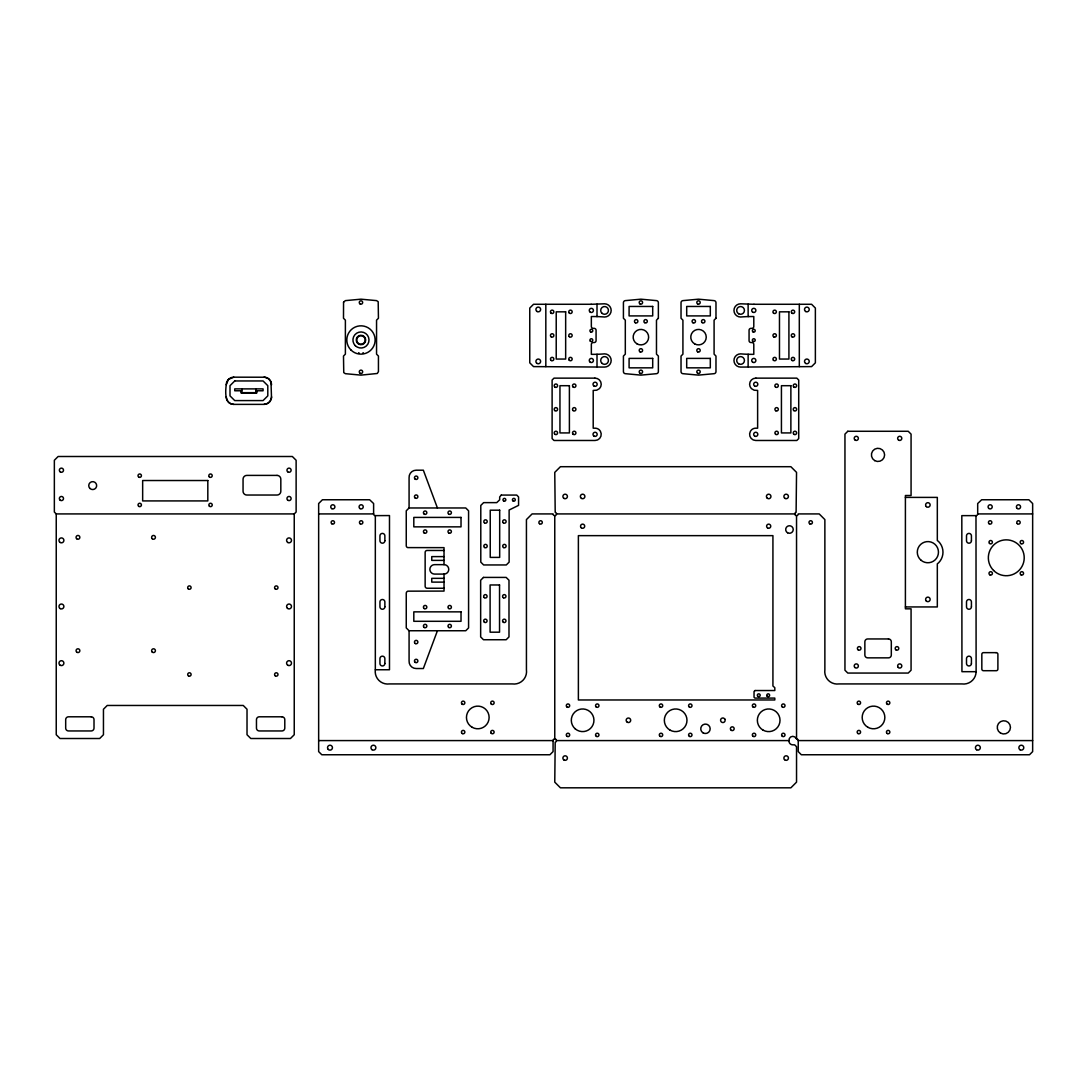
<?xml version="1.0" encoding="UTF-8"?>
<svg xmlns="http://www.w3.org/2000/svg" width="1087" height="1087" viewBox="0 0 1087 1087"><rect width="100%" height="100%" fill="white"/><g stroke="black" fill="none" stroke-linecap="round" stroke-linejoin="round"><path stroke-width="1.5" d="M748.128 366.699L748.128 354.28A131.921 131.921 0 0 1 740.573 353.859A6.617 6.617 0 0 0 733.956 360.463A6.617 6.617 0 0 0 740.573 367.08L811.595 366.604L815.372 362.827L815.372 308.056L811.595 304.278L753.984 304.278M753.984 304.292L740.573 303.803A6.617 6.617 0 0 0 733.956 310.406A6.617 6.617 0 0 0 740.573 317.024A131.935 131.935 0 0 1 748.128 316.589L748.128 304.183M226.232 384.73L228.447 379.39L233.787 377.175L264.997 377.23L268.611 378.738L270.989 381.836L271.505 397.801L270.011 401.416L267.796 403.359L264.019 404.378L233.787 404.378C224.112 404.133 225.525 390.899 226.232 384.73A7.555 7.555 0 0 1 233.787 377.175M318.654 513.92L373.615 513.92A1.698 1.698 0 0 0 375.328 515.632L375.328 669.755A12.528 12.528 0 0 0 389.486 683.927L512.262 683.927A12.528 12.528 0 0 0 526.434 669.755L526.434 519.586L532.1 513.92L553.066 513.92A1.698 1.698 0 0 0 554.615 515.618A1.698 1.698 0 0 0 556.435 514.219A1.698 1.698 0 0 0 555.199 512.29L554.764 472.369L560.43 466.703L790.874 466.703L796.54 472.369L796.105 512.29A1.698 1.698 0 0 0 794.869 514.219A1.698 1.698 0 0 0 796.689 515.618A1.698 1.698 0 0 0 798.238 513.92L819.204 513.92L824.87 519.586L824.87 669.755A12.528 12.528 0 0 0 839.042 683.927L961.818 683.927A12.528 12.528 0 0 0 976.112 671.684L975.99 515.632A1.698 1.698 0 0 0 977.689 513.92L977.689 503.539L981.656 499.762L1028.873 499.762L1032.65 503.539L1032.65 751.606L1029.498 754.758L801.336 754.758L798.225 751.606L798.238 740.492A1.698 1.698 0 0 0 796.88 738.929L796.2 738.508A3.804 3.804 0 0 0 788.985 740.587L556.462 740.587M437.422 630.745L423.346 668.532L416.172 668.532A7.093 7.093 0 0 1 409.079 660.964L409.079 630.745L406.253 627.919L406.253 593.325A2.242 2.242 0 0 1 407.91 591.165L444.026 591.083L444.026 574.085A4.728 4.728 0 0 0 448.754 569.357A4.728 4.728 0 0 0 444.026 564.642L444.026 547.644L407.774 547.603A1.943 1.943 0 0 1 406.253 545.701L406.253 510.808L409.079 507.969L465.752 507.969L468.579 510.808L468.579 627.919L465.752 630.745L409.079 630.745M294.237 513.92L296.126 512.031L296.126 460.277L292.349 456.499L58.127 456.499L54.35 460.277L54.35 512.045L56.239 513.92L294.237 513.92L294.237 734.73L290.46 738.508L250.798 738.508L247.021 734.73L247.021 709.24L243.243 705.463L107.233 705.463L103.455 709.24L103.455 734.73L99.678 738.508L60.016 738.508L56.239 734.73L56.239 513.92M591.151 304.292L604.576 303.803A6.617 6.617 0 0 1 611.179 310.406A6.617 6.617 0 0 1 604.576 317.024A131.935 131.935 0 0 0 597.008 316.589L596.858 316.589A133.47 133.47 0 0 0 591.342 316.548L591.342 326.467A1.889 1.889 0 0 0 593.23 328.356L594.181 328.356A1.889 1.889 0 0 1 596.07 330.244L596.07 340.639A1.889 1.889 0 0 1 594.181 342.527L593.23 342.527A1.889 1.889 0 0 0 591.342 344.416L591.342 354.335A133.456 133.456 0 0 0 596.858 354.294L597.008 354.28A131.921 131.921 0 0 0 604.576 353.859A6.617 6.617 0 0 1 611.179 360.463A6.617 6.617 0 0 1 604.576 367.08L533.54 366.604L529.763 362.827L529.763 308.056L533.54 304.278L591.151 304.278M594.902 378.167L595.092 378.14A6.142 6.142 0 0 1 599.44 388.616L596.681 390.206L593.203 390.423L593.203 428.196L595.092 428.196A6.142 6.142 0 0 1 599.44 429.99L600.404 431.267A6.142 6.142 0 0 1 595.092 440.48L554.003 440.48L552.114 438.591L552.114 380.029L554.003 378.14L594.902 378.14M375.328 515.632L389.486 515.564L389.486 669.755L375.328 669.755M748.128 316.589L748.277 316.589A133.47 133.47 0 0 1 753.794 316.548L753.794 326.467A1.889 1.889 0 0 1 751.905 328.356L750.954 328.356A1.889 1.889 0 0 0 749.065 330.244L749.065 340.639A1.889 1.889 0 0 0 750.954 342.527L751.905 342.527A1.889 1.889 0 0 1 753.794 344.416L753.794 354.335A133.456 133.456 0 0 1 748.277 354.294L748.128 354.28M755.927 378.14L796.825 378.14L798.714 380.029L798.714 438.591L796.825 440.48L755.737 440.48A6.142 6.142 0 0 1 750.424 431.267L751.402 429.99A6.142 6.142 0 0 1 755.737 428.196L757.625 428.196L757.625 390.423L754.147 390.206L751.402 388.616A6.142 6.142 0 0 1 755.737 378.14L755.927 378.167M241.817 390.776L234.738 390.776L234.738 388.888L263.068 388.888L263.068 390.776L255.988 390.776M241.817 392.665L255.988 392.665M905.403 497.398L937.32 497.398L937.32 540.538L938.557 541.489A15.109 15.109 0 0 1 938.557 562.849L937.32 563.8L937.32 606.94L905.403 606.94M556.462 513.92L794.842 513.92M977.689 513.92L1032.65 513.92M975.99 515.632L961.818 515.632L961.941 671.684L976.112 671.684M444.026 550.47L427.069 550.47A1.929 1.929 0 0 0 425.139 552.509L425.139 586.233A2.025 2.025 0 0 0 427.164 588.244L444.026 588.244M444.026 556.612L431.756 556.612L431.756 560.389L444.026 560.389M444.026 564.642L434.583 564.642A4.728 4.728 0 0 0 429.868 569.357A4.728 4.728 0 0 0 434.583 574.085L444.026 574.085M444.026 578.338L431.756 578.338L431.756 582.116L444.026 582.116M318.654 740.587L553.066 740.587A1.698 1.698 0 0 1 554.615 738.902A1.698 1.698 0 0 1 556.435 740.301A1.698 1.698 0 0 1 555.199 742.231L554.764 782.151L560.43 787.817L790.874 787.817L796.54 782.151L796.54 746.728L794.651 744.84L792.763 744.84A3.804 3.804 0 0 1 788.985 740.587M798.225 740.587L1032.65 740.587M437.422 507.969L423.346 470.195L416.172 470.195A7.093 7.093 0 0 0 409.079 477.75L409.079 507.969M799.312 304.278L799.312 366.604M796.54 515.632L796.54 738.902M597.008 304.183L597.008 316.589M597.008 354.28L597.008 366.699M554.764 515.632L554.764 738.888M553.066 740.587L553.066 751.606L549.913 754.758L321.806 754.758L318.654 751.606L318.654 503.539L322.431 499.762L369.648 499.762L373.615 503.539L373.615 513.92M545.823 304.278L545.823 366.604M256.926 390.776L256.926 392.855L240.879 392.855L240.879 390.776M255.988 388.888L255.988 392.855M241.817 388.888L241.817 392.855M264.019 377.175A7.555 7.555 0 0 1 271.573 384.73M233.787 404.378A7.555 7.555 0 0 1 226.232 396.809M271.573 396.809A7.555 7.555 0 0 1 264.019 404.378M363.303 352.718A3.302 3.302 0 0 1 362.623 353.234M359.308 353.234A3.302 3.302 0 0 1 358.628 352.718M343.56 302.172L343.492 318.26L345.381 320.149L345.381 354.158L343.492 356.047L343.75 372.61L345.381 373.683L360.966 375.124L377.284 373.48L378.439 371.632L378.439 356.047L376.55 354.158L376.55 320.149L378.439 318.26L378.194 301.697L376.55 300.623L360.966 299.183L345.381 300.623L343.56 302.172M501.27 495.074L499.68 496.963L499.68 499.789L496.759 502.629L483.633 502.629L480.794 505.455L480.794 562.128L483.633 564.955L506.297 564.955L509.124 562.128L509.124 510.02L518.567 505.36L518.567 496.963L516.76 495.074L501.27 495.074M234.738 380.953L230.009 385.668L230.009 395.872L234.738 400.587L263.068 400.587L267.796 395.872L267.796 385.668L263.068 380.953L234.738 380.953M658.369 318.26L656.48 320.149L656.48 354.158L658.369 356.047L658.369 371.632A2.079 2.079 0 0 1 656.48 373.683L640.895 375.124L625.31 373.683A2.079 2.079 0 0 1 623.422 371.632L623.422 356.047L625.31 354.158L625.31 320.149L623.422 318.26L623.422 302.675A2.079 2.079 0 0 1 625.31 300.623L640.895 299.183L656.48 300.623A2.079 2.079 0 0 1 658.369 302.675L658.369 318.26M715.98 318.26L714.091 320.149L714.091 354.158L715.98 356.047L715.98 371.632A2.079 2.079 0 0 1 714.091 373.683L698.506 375.124L682.921 373.683A2.079 2.079 0 0 1 681.033 371.632L681.033 356.047L682.921 354.158L682.921 320.149L681.033 318.26L681.033 302.675A2.079 2.079 0 0 1 682.921 300.623L698.506 299.183L714.091 300.623A2.079 2.079 0 0 1 715.98 302.675L715.98 318.26M483.484 577.414L480.658 580.241L480.658 636.914L483.484 639.74L506.162 639.74L508.988 636.914L508.988 580.241L506.162 577.414L483.484 577.414M847.792 431.281L844.952 434.121L844.952 670.231L847.792 673.057L908.229 673.057L911.069 670.231L911.069 608.829L905.403 608.829L905.403 495.509L911.069 495.509L911.069 434.121L908.229 431.281L847.792 431.281M755.017 690.53L754.038 691.509L754.038 697.243L754.894 698.085L774.814 698.085L774.814 699.974L578.379 699.974L578.379 535.646L772.925 535.646L772.925 685.992L774.814 687.704L774.814 690.53L755.017 690.53M652.703 306.452L629.088 306.452L629.088 315.909L652.703 315.909L652.703 306.452M710.314 306.452L686.699 306.452L686.699 315.909L710.314 315.909L710.314 306.452M565.661 311.833L556.218 311.833L556.218 359.05L565.661 359.05L565.661 311.833M788.917 311.833L779.474 311.833L779.474 359.05L788.917 359.05L788.917 311.833M652.703 358.397L629.088 358.397L629.088 367.841L652.703 367.841L652.703 358.397M710.314 358.397L686.699 358.397L686.699 367.841L710.314 367.841L710.314 358.397M569.398 385.695L559.954 385.695L559.954 432.925L569.398 432.925L569.398 385.695M790.874 385.695L781.431 385.695L781.431 432.925L790.874 432.925L790.874 385.695M277.049 475.399L246.831 475.399A3.777 3.777 0 0 0 243.053 479.177L243.053 491.256A3.777 3.777 0 0 0 246.831 495.033L277.049 495.033A3.777 3.777 0 0 0 280.826 491.256L280.826 479.177A3.777 3.777 0 0 0 277.049 475.399M207.821 480.522L142.655 480.522L142.655 500.917L207.821 500.917L207.821 480.522M499.68 510.183L490.237 510.183L490.237 557.4L499.68 557.4L499.68 510.183M461.024 517.412L413.807 517.412L413.807 526.855L461.024 526.855L461.024 517.412M499.544 584.969L490.101 584.969L490.101 632.186L499.544 632.186L499.544 584.969M461.024 611.859L413.807 611.859L413.807 621.302L461.024 621.302L461.024 611.859M888.473 638.952L867.698 638.952A2.84 2.84 0 0 0 864.858 641.792L864.858 655.013A2.84 2.84 0 0 0 867.698 657.852L888.473 657.852A2.84 2.84 0 0 0 891.313 655.013L891.313 641.792A2.84 2.84 0 0 0 888.473 638.952M996.005 652.648L983.721 652.648A1.671 1.671 0 0 0 981.833 654.537L981.833 668.818A1.671 1.671 0 0 0 983.721 670.706L996.005 670.706A1.671 1.671 0 0 0 997.893 668.818L997.893 654.537A1.671 1.671 0 0 0 996.005 652.648M91.186 716.795L68.522 716.795A2.84 2.84 0 0 0 65.682 719.621L65.682 728.127A2.84 2.84 0 0 0 68.522 730.953L91.186 730.953A2.84 2.84 0 0 0 94.012 728.127L94.012 719.621A2.84 2.84 0 0 0 91.186 716.795M281.954 716.795L259.29 716.795A2.84 2.84 0 0 0 256.464 719.621L256.464 728.127A2.84 2.84 0 0 0 259.29 730.953L281.954 730.953A2.84 2.84 0 0 0 284.794 728.127L284.794 719.621A2.84 2.84 0 0 0 281.954 716.795M724.798 719.091L724.431 718.616A2.269 2.269 0 0 0 720.64 720.803L721.265 721.89A2.269 2.269 0 0 0 725.07 719.703L724.798 719.091M971.425 540.728L971.425 535.864A2.459 2.459 0 0 0 968.965 533.404A2.459 2.459 0 0 0 966.506 535.864L966.506 540.728A2.459 2.459 0 0 0 968.965 543.187A2.459 2.459 0 0 0 971.425 540.728M971.425 606.791L971.425 601.953A2.459 2.459 0 0 0 968.965 599.494A2.459 2.459 0 0 0 966.506 601.953L966.506 606.791A2.459 2.459 0 0 0 968.965 609.25A2.459 2.459 0 0 0 971.425 606.791M971.425 663.491L971.425 658.627A2.459 2.459 0 0 0 968.965 656.168A2.459 2.459 0 0 0 966.506 658.627L966.506 663.491A2.459 2.459 0 0 0 968.965 665.951A2.459 2.459 0 0 0 971.425 663.491M384.866 540.728L384.866 535.864A2.459 2.459 0 0 0 382.407 533.404A2.459 2.459 0 0 0 379.947 535.864L379.947 540.728A2.459 2.459 0 0 0 382.407 543.187A2.459 2.459 0 0 0 384.866 540.728M384.866 606.791L384.866 601.953A2.459 2.459 0 0 0 382.407 599.494A2.459 2.459 0 0 0 379.947 601.953L379.947 606.791A2.459 2.459 0 0 0 382.407 609.25A2.459 2.459 0 0 0 384.866 606.791M384.866 663.491L384.866 658.627A2.459 2.459 0 0 0 382.407 656.168A2.459 2.459 0 0 0 379.947 658.627L379.947 663.491A2.459 2.459 0 0 0 382.407 665.951A2.459 2.459 0 0 0 384.866 663.491M867.847 727.271A11.332 11.332 0 0 0 884.845 717.447A11.332 11.332 0 0 0 867.847 707.637A11.332 11.332 0 0 0 867.847 727.271M858.023 704.281A1.698 1.698 0 0 0 860.578 702.813A1.698 1.698 0 0 0 858.023 701.346A1.698 1.698 0 0 0 858.023 704.281M887.305 704.281A1.698 1.698 0 0 0 889.845 702.813A1.698 1.698 0 0 0 887.305 701.346A1.698 1.698 0 0 0 887.305 704.281M887.305 733.562A1.698 1.698 0 0 0 889.845 732.094A1.698 1.698 0 0 0 887.305 730.613A1.698 1.698 0 0 0 887.305 733.562M858.023 733.562A1.698 1.698 0 0 0 860.578 732.094A1.698 1.698 0 0 0 858.023 730.613A1.698 1.698 0 0 0 858.023 733.562M988.98 523.662A1.698 1.698 0 0 0 991.806 522.82A1.698 1.698 0 0 0 989.659 520.795A1.698 1.698 0 0 0 988.98 523.662M1017.296 523.649A1.698 1.698 0 0 0 1020.136 522.847A1.698 1.698 0 0 0 1018.03 520.795A1.698 1.698 0 0 0 1017.296 523.649M809.693 523.798A1.698 1.698 0 0 0 812.397 522.616A1.698 1.698 0 0 0 810.032 520.863A1.698 1.698 0 0 0 809.693 523.798M1000.543 733.1A6.617 6.617 0 0 0 1010.462 727.366A6.617 6.617 0 0 0 1000.543 721.646A6.617 6.617 0 0 0 1000.543 733.1M993.586 570.471A17.949 17.949 0 0 0 1023.614 562.427A17.949 17.949 0 0 0 1001.63 540.456A17.949 17.949 0 0 0 993.586 570.471M1020.992 543.663A1.698 1.698 0 0 0 1023.56 542.236A1.698 1.698 0 0 0 1021.033 540.715A1.698 1.698 0 0 0 1020.992 543.663M1021.019 574.846A1.698 1.698 0 0 0 1023.56 573.365A1.698 1.698 0 0 0 1021.019 571.898A1.698 1.698 0 0 0 1021.019 574.846M989.51 543.418A1.698 1.698 0 0 0 992.336 542.63A1.698 1.698 0 0 0 990.243 540.565A1.698 1.698 0 0 0 989.51 543.418M989.849 574.846A1.698 1.698 0 0 0 992.404 573.365A1.698 1.698 0 0 0 989.849 571.898A1.698 1.698 0 0 0 989.849 574.846M784.542 759.664A2.269 2.269 0 0 0 788.347 758.644A2.269 2.269 0 0 0 785.561 755.873A2.269 2.269 0 0 0 784.542 759.664M564.017 760.03A2.269 2.269 0 0 0 567.414 758.06A2.269 2.269 0 0 0 564.017 756.104A2.269 2.269 0 0 0 564.017 760.03M360.055 508.607A2.079 2.079 0 0 0 363.235 506.922A2.079 2.079 0 0 0 360.177 505.007A2.079 2.079 0 0 0 360.055 508.607M331.78 508.648A2.079 2.079 0 0 0 334.905 506.841A2.079 2.079 0 0 0 331.78 505.047A2.079 2.079 0 0 0 331.78 508.648M988.776 508.403A2.079 2.079 0 0 0 992.186 507.262A2.079 2.079 0 0 0 989.496 504.871A2.079 2.079 0 0 0 988.776 508.403M1017.106 508.403A2.079 2.079 0 0 0 1020.516 507.262A2.079 2.079 0 0 0 1017.826 504.871A2.079 2.079 0 0 0 1017.106 508.403M371.999 749.677A2.459 2.459 0 0 0 375.871 747.91A2.459 2.459 0 0 0 372.42 745.437A2.459 2.459 0 0 0 371.999 749.677M328.247 749.405A2.459 2.459 0 0 0 332.364 748.304A2.459 2.459 0 0 0 329.347 745.302A2.459 2.459 0 0 0 328.247 749.405M331.698 523.703A1.698 1.698 0 0 0 334.483 522.752A1.698 1.698 0 0 0 332.269 520.822A1.698 1.698 0 0 0 331.698 523.703M360.069 523.73A1.698 1.698 0 0 0 362.827 522.711A1.698 1.698 0 0 0 360.558 520.836A1.698 1.698 0 0 0 360.069 523.73M462.301 733.562A1.698 1.698 0 0 0 464.856 732.094A1.698 1.698 0 0 0 462.301 730.613A1.698 1.698 0 0 0 462.301 733.562M491.229 733.29A1.698 1.698 0 0 0 494.069 732.529A1.698 1.698 0 0 0 491.99 730.45A1.698 1.698 0 0 0 491.229 733.29M461.989 704.05A1.698 1.698 0 0 0 464.801 703.207A1.698 1.698 0 0 0 462.668 701.183A1.698 1.698 0 0 0 461.989 704.05M491.338 704.118A1.698 1.698 0 0 0 494.109 703.112A1.698 1.698 0 0 0 491.854 701.21A1.698 1.698 0 0 0 491.338 704.118M472.125 727.271A11.332 11.332 0 0 0 489.123 717.447A11.332 11.332 0 0 0 472.125 707.637A11.332 11.332 0 0 0 472.125 727.271M539.465 523.689A1.698 1.698 0 0 0 542.264 522.779A1.698 1.698 0 0 0 540.062 520.809A1.698 1.698 0 0 0 539.465 523.689M60.396 472.003A2.079 2.079 0 0 0 63.508 470.195A2.079 2.079 0 0 0 60.396 468.402A2.079 2.079 0 0 0 60.396 472.003M60.07 500.102A2.079 2.079 0 0 0 63.467 498.933A2.079 2.079 0 0 0 60.763 496.569A2.079 2.079 0 0 0 60.07 500.102M287.634 471.731A2.079 2.079 0 0 0 291.071 470.657A2.079 2.079 0 0 0 288.422 468.212A2.079 2.079 0 0 0 287.634 471.731M287.579 500.006A2.079 2.079 0 0 0 291.044 499.069A2.079 2.079 0 0 0 288.503 496.528A2.079 2.079 0 0 0 287.579 500.006M89.895 488.403A3.968 3.968 0 0 0 96.526 486.623A3.968 3.968 0 0 0 91.675 481.772A3.968 3.968 0 0 0 89.895 488.403M138.878 506.42A1.698 1.698 0 0 0 141.419 504.952A1.698 1.698 0 0 0 138.878 503.471A1.698 1.698 0 0 0 138.878 506.42M209.315 476.88A1.698 1.698 0 0 0 212.155 476.12A1.698 1.698 0 0 0 210.076 474.041A1.698 1.698 0 0 0 209.315 476.88M209.424 506.229A1.698 1.698 0 0 0 212.21 505.292A1.698 1.698 0 0 0 209.995 503.349A1.698 1.698 0 0 0 209.424 506.229M138.864 477.152A1.698 1.698 0 0 0 141.419 475.685A1.698 1.698 0 0 0 138.864 474.204A1.698 1.698 0 0 0 138.864 477.152M926.273 600.989A2.269 2.269 0 0 0 930.064 599.983A2.269 2.269 0 0 0 927.293 597.198A2.269 2.269 0 0 0 926.273 600.989M926.314 506.596A2.269 2.269 0 0 0 930.078 505.469A2.269 2.269 0 0 0 927.225 502.778A2.269 2.269 0 0 0 926.314 506.596M920.906 560.131A10.571 10.571 0 0 0 938.258 554.221A10.571 10.571 0 0 0 924.466 542.155A10.571 10.571 0 0 0 920.906 560.131M898.623 440.126A2.079 2.079 0 0 0 901.802 438.441A2.079 2.079 0 0 0 898.759 436.526A2.079 2.079 0 0 0 898.623 440.126M855.252 440.167A2.079 2.079 0 0 0 858.363 438.36A2.079 2.079 0 0 0 855.252 436.566A2.079 2.079 0 0 0 855.252 440.167M854.817 667.445A2.079 2.079 0 0 0 858.295 666.508A2.079 2.079 0 0 0 855.754 663.967A2.079 2.079 0 0 0 854.817 667.445M898.256 667.445A2.079 2.079 0 0 0 901.734 666.508A2.079 2.079 0 0 0 899.194 663.967A2.079 2.079 0 0 0 898.256 667.445M874.709 460.616A6.617 6.617 0 0 0 884.614 454.896A6.617 6.617 0 0 0 874.709 449.162A6.617 6.617 0 0 0 874.709 460.616M858.295 649.958A1.794 1.794 0 0 0 860.986 648.409A1.794 1.794 0 0 0 858.295 646.847A1.794 1.794 0 0 0 858.295 649.958M896.082 649.958A1.794 1.794 0 0 0 898.772 648.409A1.794 1.794 0 0 0 896.082 646.847A1.794 1.794 0 0 0 896.082 649.958M424.283 627.498A1.698 1.698 0 0 0 426.838 626.03A1.698 1.698 0 0 0 424.283 624.549A1.698 1.698 0 0 0 424.283 627.498M448.849 627.498A1.698 1.698 0 0 0 451.39 626.03A1.698 1.698 0 0 0 448.849 624.549A1.698 1.698 0 0 0 448.849 627.498M448.605 608.448A1.698 1.698 0 0 0 451.377 607.429A1.698 1.698 0 0 0 449.108 605.541A1.698 1.698 0 0 0 448.605 608.448M424.229 608.571A1.698 1.698 0 0 0 426.838 607.212A1.698 1.698 0 0 0 424.351 605.622A1.698 1.698 0 0 0 424.229 608.571M423.944 532.779A1.698 1.698 0 0 0 426.783 532.019A1.698 1.698 0 0 0 424.704 529.94A1.698 1.698 0 0 0 423.944 532.779M448.849 533.051A1.698 1.698 0 0 0 451.39 531.584A1.698 1.698 0 0 0 448.849 530.116A1.698 1.698 0 0 0 448.849 533.051M448.564 513.961A1.698 1.698 0 0 0 451.363 513.037A1.698 1.698 0 0 0 449.162 511.08A1.698 1.698 0 0 0 448.564 513.961M424.283 514.165A1.698 1.698 0 0 0 426.838 512.697A1.698 1.698 0 0 0 424.283 511.216A1.698 1.698 0 0 0 424.283 514.165M503.417 622.335A1.698 1.698 0 0 0 505.971 620.854A1.698 1.698 0 0 0 503.417 619.386A1.698 1.698 0 0 0 503.417 622.335M503.417 597.768A1.698 1.698 0 0 0 505.971 596.301A1.698 1.698 0 0 0 503.417 594.834A1.698 1.698 0 0 0 503.417 597.768M484.286 597.605A1.698 1.698 0 0 0 487.058 596.586A1.698 1.698 0 0 0 484.788 594.711A1.698 1.698 0 0 0 484.286 597.605M484.462 622.294A1.698 1.698 0 0 0 487.071 620.935A1.698 1.698 0 0 0 484.598 619.345A1.698 1.698 0 0 0 484.462 622.294M414.962 662.173A1.698 1.698 0 0 0 417.816 661.412A1.698 1.698 0 0 0 415.723 659.333A1.698 1.698 0 0 0 414.962 662.173M415.316 643.558A1.698 1.698 0 0 0 417.87 642.077A1.698 1.698 0 0 0 415.316 640.61A1.698 1.698 0 0 0 415.316 643.558M414.962 497.846A1.698 1.698 0 0 0 417.816 497.072A1.698 1.698 0 0 0 415.723 494.993A1.698 1.698 0 0 0 414.962 497.846M414.962 478.946A1.698 1.698 0 0 0 417.816 478.185A1.698 1.698 0 0 0 415.723 476.106A1.698 1.698 0 0 0 414.962 478.946M554.696 434.121A1.698 1.698 0 0 0 557.536 433.36A1.698 1.698 0 0 0 555.457 431.281A1.698 1.698 0 0 0 554.696 434.121M554.696 410.506A1.698 1.698 0 0 0 557.536 409.745A1.698 1.698 0 0 0 555.457 407.666A1.698 1.698 0 0 0 554.696 410.506M554.696 386.904A1.698 1.698 0 0 0 557.536 386.143A1.698 1.698 0 0 0 555.457 384.051A1.698 1.698 0 0 0 554.696 386.904M573.012 434.121A1.698 1.698 0 0 0 575.865 433.36A1.698 1.698 0 0 0 573.773 431.281A1.698 1.698 0 0 0 573.012 434.121M573.012 410.506A1.698 1.698 0 0 0 575.865 409.745A1.698 1.698 0 0 0 573.773 407.666A1.698 1.698 0 0 0 573.012 410.506M573.012 386.904A1.698 1.698 0 0 0 575.865 386.143A1.698 1.698 0 0 0 573.773 384.051A1.698 1.698 0 0 0 573.012 386.904M594.059 386.075A2.079 2.079 0 0 0 597.171 384.282A2.079 2.079 0 0 0 594.059 382.475A2.079 2.079 0 0 0 594.059 386.075M594.059 436.132A2.079 2.079 0 0 0 597.171 434.338A2.079 2.079 0 0 0 594.059 432.531A2.079 2.079 0 0 0 594.059 436.132M640.053 351.848A1.698 1.698 0 0 0 642.594 350.381A1.698 1.698 0 0 0 640.053 348.9A1.698 1.698 0 0 0 640.053 351.848M644.537 322.594A1.698 1.698 0 0 0 647.295 321.562A1.698 1.698 0 0 0 645.026 319.7A1.698 1.698 0 0 0 644.537 322.594M635.324 322.757A1.698 1.698 0 0 0 637.879 321.29A1.698 1.698 0 0 0 635.324 319.809A1.698 1.698 0 0 0 635.324 322.757M640.053 303.966A1.698 1.698 0 0 0 642.594 302.499A1.698 1.698 0 0 0 640.053 301.017A1.698 1.698 0 0 0 640.053 303.966M639.699 373.018A1.698 1.698 0 0 0 642.539 372.257A1.698 1.698 0 0 0 640.46 370.178A1.698 1.698 0 0 0 639.699 373.018M636.819 343.737A7.745 7.745 0 0 0 648.64 337.391A7.745 7.745 0 0 0 637.24 330.326A7.745 7.745 0 0 0 636.819 343.737M805.684 311.507A2.364 2.364 0 0 0 809.231 309.469A2.364 2.364 0 0 0 805.684 307.417A2.364 2.364 0 0 0 805.684 311.507M805.684 363.452A2.364 2.364 0 0 0 809.231 361.414A2.364 2.364 0 0 0 805.684 359.362A2.364 2.364 0 0 0 805.684 363.452M503.553 547.549A1.698 1.698 0 0 0 506.107 546.068A1.698 1.698 0 0 0 503.553 544.601A1.698 1.698 0 0 0 503.553 547.549M503.199 522.725A1.698 1.698 0 0 0 506.053 521.95A1.698 1.698 0 0 0 503.96 519.871A1.698 1.698 0 0 0 503.199 522.725M484.435 522.82A1.698 1.698 0 0 0 487.193 521.801A1.698 1.698 0 0 0 484.924 519.926A1.698 1.698 0 0 0 484.435 522.82M484.598 547.508A1.698 1.698 0 0 0 487.221 546.15A1.698 1.698 0 0 0 484.734 544.56A1.698 1.698 0 0 0 484.598 547.508M513.146 501.025A1.413 1.413 0 0 0 515.265 499.789A1.413 1.413 0 0 0 513.146 498.566A1.413 1.413 0 0 0 513.146 501.025M503.702 501.025A1.413 1.413 0 0 0 505.822 499.789A1.413 1.413 0 0 0 503.702 498.566A1.413 1.413 0 0 0 503.702 501.025M767.3 498.254A2.269 2.269 0 0 0 770.928 496.745A2.269 2.269 0 0 0 767.802 494.368A2.269 2.269 0 0 0 767.3 498.254M581.491 498.417A2.269 2.269 0 0 0 584.888 496.46A2.269 2.269 0 0 0 581.491 494.49A2.269 2.269 0 0 0 581.491 498.417M785.018 498.417A2.269 2.269 0 0 0 788.415 496.46A2.269 2.269 0 0 0 785.018 494.49A2.269 2.269 0 0 0 785.018 498.417M564.017 498.417A2.269 2.269 0 0 0 567.414 496.46A2.269 2.269 0 0 0 564.017 494.49A2.269 2.269 0 0 0 564.017 498.417M697.664 351.848A1.698 1.698 0 0 0 700.205 350.381A1.698 1.698 0 0 0 697.664 348.9A1.698 1.698 0 0 0 697.664 351.848M702.148 322.594A1.698 1.698 0 0 0 704.906 321.562A1.698 1.698 0 0 0 702.637 319.7A1.698 1.698 0 0 0 702.148 322.594M692.935 322.757A1.698 1.698 0 0 0 695.49 321.29A1.698 1.698 0 0 0 692.935 319.809A1.698 1.698 0 0 0 692.935 322.757M697.664 303.966A1.698 1.698 0 0 0 700.205 302.499A1.698 1.698 0 0 0 697.664 301.017A1.698 1.698 0 0 0 697.664 303.966M697.664 373.289A1.698 1.698 0 0 0 700.205 371.808A1.698 1.698 0 0 0 697.664 370.341A1.698 1.698 0 0 0 697.664 373.289M694.634 343.859A7.745 7.745 0 0 0 706.251 337.147A7.745 7.745 0 0 0 694.634 330.448A7.745 7.745 0 0 0 694.634 343.859M76.62 652.01A1.889 1.889 0 0 0 79.786 651.167A1.889 1.889 0 0 0 77.476 648.857A1.889 1.889 0 0 0 76.62 652.01M152.275 652.105A1.889 1.889 0 0 0 155.373 651.045A1.889 1.889 0 0 0 152.9 648.898A1.889 1.889 0 0 0 152.275 652.105M152.18 538.69A1.889 1.889 0 0 0 155.346 537.834A1.889 1.889 0 0 0 153.022 535.524A1.889 1.889 0 0 0 152.18 538.69M76.62 538.69A1.889 1.889 0 0 0 79.786 537.834A1.889 1.889 0 0 0 77.476 535.524A1.889 1.889 0 0 0 76.62 538.69M188.554 675.951A1.698 1.698 0 0 0 191.108 674.483A1.698 1.698 0 0 0 188.554 673.002A1.698 1.698 0 0 0 188.554 675.951M275.174 675.761A1.698 1.698 0 0 0 277.959 674.81A1.698 1.698 0 0 0 275.745 672.867A1.698 1.698 0 0 0 275.174 675.761M275.093 588.801A1.698 1.698 0 0 0 277.932 588.026A1.698 1.698 0 0 0 275.853 585.947A1.698 1.698 0 0 0 275.093 588.801M188.2 588.801A1.698 1.698 0 0 0 191.04 588.026A1.698 1.698 0 0 0 188.961 585.947A1.698 1.698 0 0 0 188.2 588.801M287.81 542.495A2.459 2.459 0 0 0 291.493 540.375A2.459 2.459 0 0 0 287.81 538.242A2.459 2.459 0 0 0 287.81 542.495M287.511 608.394A2.459 2.459 0 0 0 291.465 606.859A2.459 2.459 0 0 0 288.15 604.195A2.459 2.459 0 0 0 287.511 608.394M287.81 665.271A2.459 2.459 0 0 0 291.493 663.152A2.459 2.459 0 0 0 287.81 661.018A2.459 2.459 0 0 0 287.81 665.271M60.084 542.427A2.459 2.459 0 0 0 63.888 540.511A2.459 2.459 0 0 0 60.328 538.174A2.459 2.459 0 0 0 60.084 542.427M60.206 608.611A2.459 2.459 0 0 0 63.888 606.478A2.459 2.459 0 0 0 60.206 604.358A2.459 2.459 0 0 0 60.206 608.611M60.206 665.271A2.459 2.459 0 0 0 63.888 663.152A2.459 2.459 0 0 0 60.206 661.018A2.459 2.459 0 0 0 60.206 665.271M731.334 730.355A1.889 1.889 0 0 0 734.16 728.725A1.889 1.889 0 0 0 731.334 727.081A1.889 1.889 0 0 0 731.334 730.355M703.099 732.883A4.728 4.728 0 0 0 710.178 728.793A4.728 4.728 0 0 0 703.099 724.703A4.728 4.728 0 0 0 703.099 732.883M757.788 696.291A1.413 1.413 0 0 0 760.139 695.585A1.413 1.413 0 0 0 758.346 693.9A1.413 1.413 0 0 0 757.788 696.291M767.205 696.264A1.413 1.413 0 0 0 769.582 695.626A1.413 1.413 0 0 0 767.843 693.886A1.413 1.413 0 0 0 767.205 696.264M787.572 532.779A3.777 3.777 0 0 0 793.238 529.505A3.777 3.777 0 0 0 787.572 526.244A3.777 3.777 0 0 0 787.572 532.779M627.294 722.244A2.269 2.269 0 0 0 630.691 720.287A2.269 2.269 0 0 0 627.294 718.317A2.269 2.269 0 0 0 627.294 722.244M689.443 736.402A1.698 1.698 0 0 0 691.998 734.921A1.698 1.698 0 0 0 689.443 733.453A1.698 1.698 0 0 0 689.443 736.402M659.809 736.13A1.698 1.698 0 0 0 662.649 735.369A1.698 1.698 0 0 0 660.57 733.277A1.698 1.698 0 0 0 659.809 736.13M660.162 707.121A1.698 1.698 0 0 0 662.717 705.653A1.698 1.698 0 0 0 660.162 704.172A1.698 1.698 0 0 0 660.162 707.121M689.443 707.121A1.698 1.698 0 0 0 691.998 705.653A1.698 1.698 0 0 0 689.443 704.172A1.698 1.698 0 0 0 689.443 707.121M669.986 730.097A11.332 11.332 0 0 0 686.984 720.287A11.332 11.332 0 0 0 669.986 710.477A11.332 11.332 0 0 0 669.986 730.097M767.639 527.997A2.079 2.079 0 0 0 770.751 526.203A2.079 2.079 0 0 0 767.639 524.41A2.079 2.079 0 0 0 767.639 527.997M581.151 527.671A2.079 2.079 0 0 0 584.629 526.747A2.079 2.079 0 0 0 582.088 524.192A2.079 2.079 0 0 0 581.151 527.671M763.006 730.097A11.332 11.332 0 0 0 780.018 720.287A11.332 11.332 0 0 0 763.006 710.477A11.332 11.332 0 0 0 763.006 730.097M752.843 736.13A1.698 1.698 0 0 0 755.682 735.369A1.698 1.698 0 0 0 753.604 733.277A1.698 1.698 0 0 0 752.843 736.13M753.196 707.121A1.698 1.698 0 0 0 755.737 705.653A1.698 1.698 0 0 0 753.196 704.172A1.698 1.698 0 0 0 753.196 707.121M782.463 707.121A1.698 1.698 0 0 0 785.018 705.653A1.698 1.698 0 0 0 782.463 704.172A1.698 1.698 0 0 0 782.463 707.121M782.327 736.307A1.698 1.698 0 0 0 785.004 735.084A1.698 1.698 0 0 0 782.613 733.372A1.698 1.698 0 0 0 782.327 736.307M575.308 728.929A11.332 11.332 0 0 0 593.774 722.298A11.332 11.332 0 0 0 578.8 709.621A11.332 11.332 0 0 0 575.308 728.929M567.142 707.121A1.698 1.698 0 0 0 569.683 705.653A1.698 1.698 0 0 0 567.142 704.172A1.698 1.698 0 0 0 567.142 707.121M596.124 706.903A1.698 1.698 0 0 0 598.923 706.006A1.698 1.698 0 0 0 596.749 704.023A1.698 1.698 0 0 0 596.124 706.903M596.41 736.402A1.698 1.698 0 0 0 598.964 734.921A1.698 1.698 0 0 0 596.41 733.453A1.698 1.698 0 0 0 596.41 736.402M566.789 736.13A1.698 1.698 0 0 0 569.629 735.369A1.698 1.698 0 0 0 567.55 733.277A1.698 1.698 0 0 0 566.789 736.13M976.534 749.731A2.459 2.459 0 0 0 980.325 747.802A2.459 2.459 0 0 0 976.765 745.492A2.459 2.459 0 0 0 976.534 749.731M1020.041 749.772A2.459 2.459 0 0 0 1023.777 747.734A2.459 2.459 0 0 0 1020.136 745.519A2.459 2.459 0 0 0 1020.041 749.772M752.788 341.169A1.413 1.413 0 0 0 755.152 340.53A1.413 1.413 0 0 0 753.427 338.791A1.413 1.413 0 0 0 752.788 341.169M753.087 331.943A1.413 1.413 0 0 0 755.207 330.72A1.413 1.413 0 0 0 753.087 329.497A1.413 1.413 0 0 0 753.087 331.943M792.138 360.517A1.698 1.698 0 0 0 794.679 359.05A1.698 1.698 0 0 0 792.138 357.582A1.698 1.698 0 0 0 792.138 360.517M792.138 336.916A1.698 1.698 0 0 0 794.679 335.435A1.698 1.698 0 0 0 792.138 333.967A1.698 1.698 0 0 0 792.138 336.916M792.138 313.301A1.698 1.698 0 0 0 794.679 311.833A1.698 1.698 0 0 0 792.138 310.352A1.698 1.698 0 0 0 792.138 313.301M773.455 360.259A1.698 1.698 0 0 0 776.308 359.484A1.698 1.698 0 0 0 774.229 357.406A1.698 1.698 0 0 0 773.455 360.259M773.808 336.916A1.698 1.698 0 0 0 776.363 335.435A1.698 1.698 0 0 0 773.808 333.967A1.698 1.698 0 0 0 773.808 336.916M773.455 313.029A1.698 1.698 0 0 0 776.308 312.268A1.698 1.698 0 0 0 774.229 310.189A1.698 1.698 0 0 0 773.455 313.029M752.747 312.214A2.079 2.079 0 0 0 755.873 310.406A2.079 2.079 0 0 0 752.747 308.613A2.079 2.079 0 0 0 752.747 312.214M752.747 362.27A2.079 2.079 0 0 0 755.873 360.463A2.079 2.079 0 0 0 752.747 358.669A2.079 2.079 0 0 0 752.747 362.27M738.63 363.819A3.872 3.872 0 0 0 744.446 360.463A3.872 3.872 0 0 0 738.63 357.12A3.872 3.872 0 0 0 738.63 363.819M738.63 313.763A3.872 3.872 0 0 0 744.446 310.406A3.872 3.872 0 0 0 738.63 307.064A3.872 3.872 0 0 0 738.63 313.763M754.704 436.132A2.079 2.079 0 0 0 757.816 434.338A2.079 2.079 0 0 0 754.704 432.531A2.079 2.079 0 0 0 754.704 436.132M754.704 386.075A2.079 2.079 0 0 0 757.816 384.282A2.079 2.079 0 0 0 754.704 382.475A2.079 2.079 0 0 0 754.704 386.075M775.411 386.904A1.698 1.698 0 0 0 778.251 386.143A1.698 1.698 0 0 0 776.172 384.051A1.698 1.698 0 0 0 775.411 386.904M775.765 410.777A1.698 1.698 0 0 0 778.319 409.31A1.698 1.698 0 0 0 775.765 407.842A1.698 1.698 0 0 0 775.765 410.777M775.765 434.392A1.698 1.698 0 0 0 778.319 432.925A1.698 1.698 0 0 0 775.765 431.444A1.698 1.698 0 0 0 775.765 434.392M794.081 387.176A1.698 1.698 0 0 0 796.635 385.695A1.698 1.698 0 0 0 794.081 384.227A1.698 1.698 0 0 0 794.081 387.176M793.727 410.506A1.698 1.698 0 0 0 796.581 409.745A1.698 1.698 0 0 0 794.488 407.666A1.698 1.698 0 0 0 793.727 410.506M794.081 434.392A1.698 1.698 0 0 0 796.635 432.925A1.698 1.698 0 0 0 794.081 431.444A1.698 1.698 0 0 0 794.081 434.392M537.087 311.507A2.364 2.364 0 0 0 540.633 309.469A2.364 2.364 0 0 0 537.087 307.417A2.364 2.364 0 0 0 537.087 311.507M536.598 363.085A2.364 2.364 0 0 0 540.552 362.025A2.364 2.364 0 0 0 537.657 359.131A2.364 2.364 0 0 0 536.598 363.085M590.35 341.169A1.413 1.413 0 0 0 592.714 340.53A1.413 1.413 0 0 0 590.975 338.791A1.413 1.413 0 0 0 590.35 341.169M590.635 331.943A1.413 1.413 0 0 0 592.768 330.72A1.413 1.413 0 0 0 590.635 329.497A1.413 1.413 0 0 0 590.635 331.943M551.299 360.517A1.698 1.698 0 0 0 553.854 359.05A1.698 1.698 0 0 0 551.299 357.582A1.698 1.698 0 0 0 551.299 360.517M551.299 336.916A1.698 1.698 0 0 0 553.854 335.435A1.698 1.698 0 0 0 551.299 333.967A1.698 1.698 0 0 0 551.299 336.916M550.946 313.029A1.698 1.698 0 0 0 553.799 312.268A1.698 1.698 0 0 0 551.707 310.189A1.698 1.698 0 0 0 550.946 313.029M569.275 360.259A1.698 1.698 0 0 0 572.115 359.484A1.698 1.698 0 0 0 570.036 357.406A1.698 1.698 0 0 0 569.275 360.259M569.275 336.644A1.698 1.698 0 0 0 572.115 335.883A1.698 1.698 0 0 0 570.036 333.804A1.698 1.698 0 0 0 569.275 336.644M569.275 313.029A1.698 1.698 0 0 0 572.115 312.268A1.698 1.698 0 0 0 570.036 310.189A1.698 1.698 0 0 0 569.275 313.029M590.309 312.214A2.079 2.079 0 0 0 593.42 310.406A2.079 2.079 0 0 0 590.309 308.613A2.079 2.079 0 0 0 590.309 312.214M590.309 362.27A2.079 2.079 0 0 0 593.42 360.463A2.079 2.079 0 0 0 590.309 358.669A2.079 2.079 0 0 0 590.309 362.27M601.831 363.207A3.872 3.872 0 0 0 608.312 361.468A3.872 3.872 0 0 0 603.57 356.726A3.872 3.872 0 0 0 601.831 363.207M601.831 313.151A3.872 3.872 0 0 0 608.312 311.412A3.872 3.872 0 0 0 603.57 306.67A3.872 3.872 0 0 0 601.831 313.151M360.123 303.966A1.698 1.698 0 0 0 362.664 302.499A1.698 1.698 0 0 0 360.123 301.017A1.698 1.698 0 0 0 360.123 303.966M359.77 373.018A1.698 1.698 0 0 0 362.61 372.257A1.698 1.698 0 0 0 360.531 370.178A1.698 1.698 0 0 0 359.77 373.018M350.952 350A14.172 14.172 0 0 0 374.648 343.655A14.172 14.172 0 0 0 357.297 326.304A14.172 14.172 0 0 0 350.952 350M358.846 343.669A4.253 4.253 0 0 0 365.218 339.986A4.253 4.253 0 0 0 358.846 336.304A4.253 4.253 0 0 0 358.846 343.669M355.286 345.666A8.03 8.03 0 0 0 368.724 342.065A8.03 8.03 0 0 0 358.887 332.228A8.03 8.03 0 0 0 355.286 345.666M358.601 344.076A4.728 4.728 0 0 0 365.694 339.986A4.728 4.728 0 0 0 358.601 335.897A4.728 4.728 0 0 0 358.601 344.076"/></g></svg>
